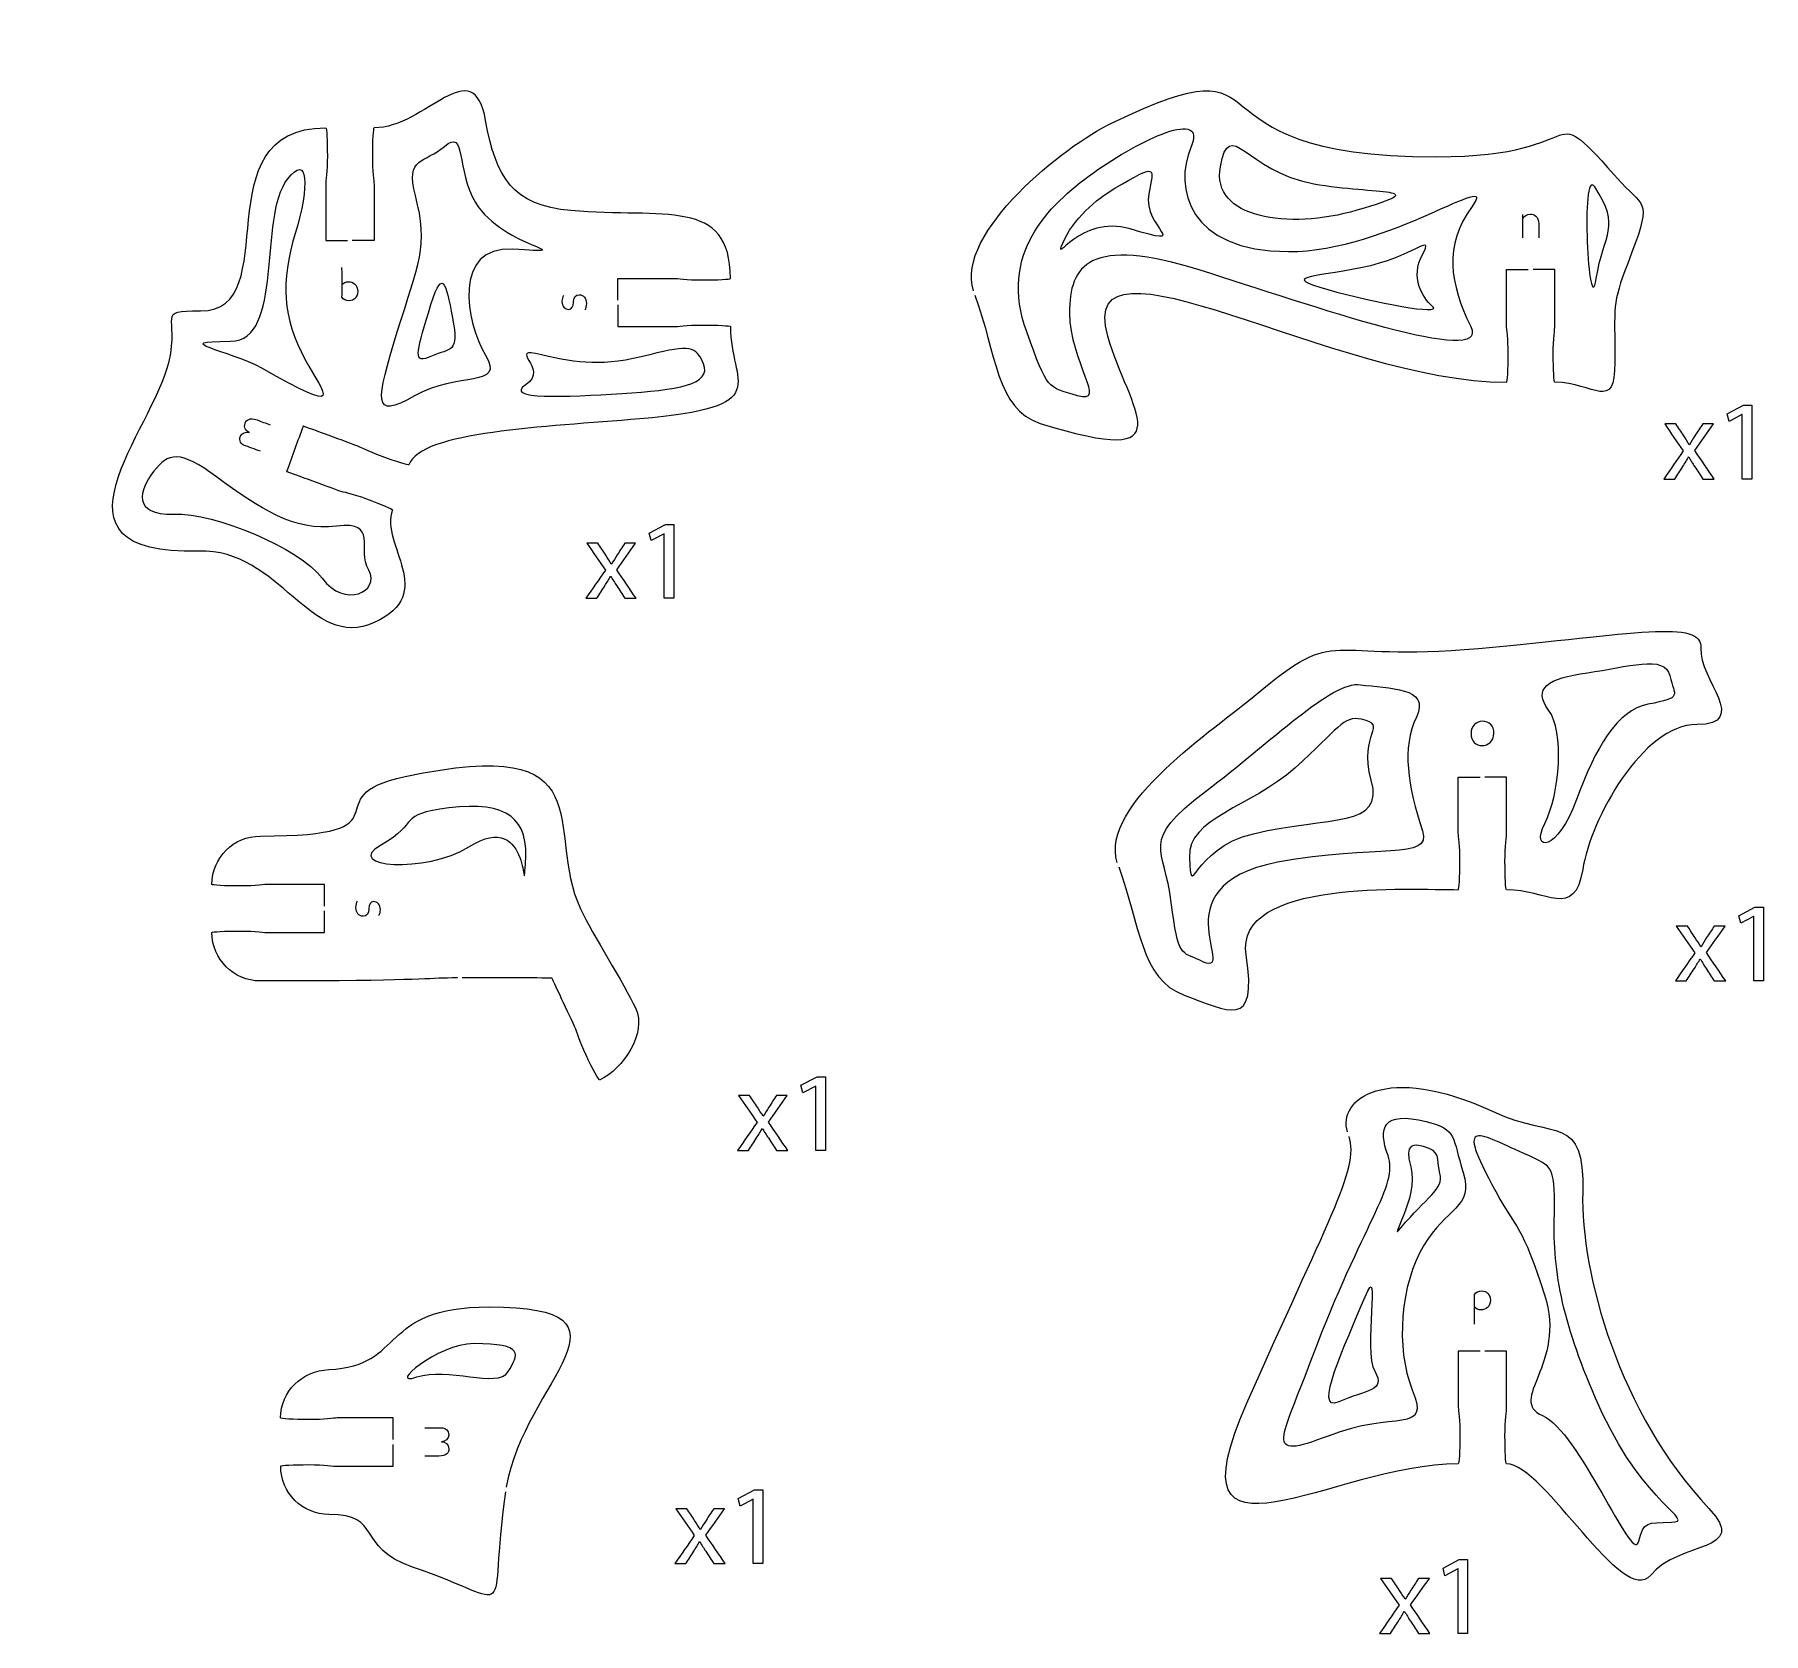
# Model space of a CAD drawing. Extents: x 0 to 1000, y 0 to 600.
# Drawn here: x 424.5 to 531.9, y 195.3 to 294.7 of the extents above; entities that cross this region are included whole.
import ezdxf

# ---------------------------------------------------------------- set-up
doc = ezdxf.new("R2010")
doc.units = 0
doc.header["$MEASUREMENT"] = 0
doc.layers.add('DEFAULT', color=7, linetype='CONTINUOUS')

msp = doc.modelspace()

# ---------------------------------------------------------------- linework, layer by layer
at = {"layer": 'DEFAULT', "color": 250}
for points in [[(530.6, 271.07), (530.58, 271.07), (529.78, 270.64), (529.66, 271.12), (530.67, 271.65), (531.2, 271.65), (531.2, 267.06), (530.6, 267.06)], [(463.59, 263.66), (463.58, 263.66), (462.78, 263.23), (462.66, 263.7), (463.66, 264.24), (464.19, 264.24), (464.19, 259.65), (463.59, 259.65)], [(531.31, 239.88), (531.3, 239.88), (530.5, 239.45), (530.38, 239.92), (531.39, 240.46), (531.91, 240.46), (531.91, 235.87), (531.31, 235.87)], [(473.02, 229.34), (473.01, 229.34), (472.21, 228.91), (472.09, 229.39), (473.09, 229.92), (473.62, 229.92), (473.62, 225.34), (473.02, 225.34)], [(469.12, 203.67), (469.11, 203.67), (468.31, 203.24), (468.19, 203.71), (469.2, 204.25), (469.72, 204.25), (469.72, 199.66), (469.12, 199.66)], [(512.93, 199.33), (512.92, 199.33), (512.12, 198.9), (512, 199.37), (513, 199.91), (513.53, 199.91), (513.53, 195.32), (512.93, 195.32)]]:
    msp.add_lwpolyline(points, close=True, dxfattribs=at)
at = {"layer": 'DEFAULT', "color": 1}
for points, knots in [([(482.81, 278.76), (481.67, 282.37), (488.46, 287.78), (491.44, 289.2), (502.93, 294.68), (494.96, 287.08), (511.58, 287.08), (521.82, 287.08), (517.91, 291.19), (523.1, 285.46), (524.57, 283.84), (525.01, 284.43), (523.48, 280.46), (522.49, 277.89), (522.68, 277.85), (522.68, 274.33), (522.68, 271.14), (521.41, 273.07), (518.95, 273.07), (518.89, 273.07), (518.85, 273.86), (518.85, 274.82), (518.85, 275.79), (518.95, 276.4), (518.95, 276.57), (518.95, 277.74), (518.95, 278.91), (518.95, 280.07), (518.5, 280.07), (518.05, 280.07), (517.6, 280.07)], [0, 0, 0, 0, 1, 1, 1, 2, 2, 2, 3, 3, 3, 4, 4, 4, 5, 5, 5, 6, 6, 6, 7, 7, 7, 8, 8, 8, 17.92, 17.92, 17.92, 21.74, 21.74, 21.74, 21.74]), ([(460.7, 278.18), (460.7, 278.63), (460.7, 279.08), (460.7, 279.53), (461.87, 279.53), (463.03, 279.53), (464.2, 279.53), (464.37, 279.53), (464.98, 279.43), (465.95, 279.43), (466.92, 279.43), (467.7, 279.47), (467.7, 279.53), (467.7, 284.58), (463.6, 283.24), (457.79, 283.74), (454.16, 284.05), (453.12, 285.79), (452.49, 289.34), (451.7, 293.74), (448.77, 288.88), (445.55, 288.88), (445.49, 288.88), (445.45, 288.1), (445.45, 287.13), (445.45, 286.16), (445.55, 285.56), (445.55, 285.38), (445.55, 284.21), (445.55, 283.05), (445.55, 281.88), (445.1, 281.88), (444.65, 281.88), (444.2, 281.88)], [0, 0, 0, 0, 3.82, 3.82, 3.82, 13.74, 13.74, 13.74, 14.74, 14.74, 14.74, 15.74, 15.74, 15.74, 16.74, 16.74, 16.74, 17.74, 17.74, 17.74, 18.74, 18.74, 18.74, 19.74, 19.74, 19.74, 20.74, 20.74, 20.74, 30.66, 30.66, 30.66, 34.5, 34.5, 34.5, 34.5]), ([(460.7, 277.88), (460.7, 277.43), (460.7, 276.98), (460.7, 276.53), (461.87, 276.53), (463.03, 276.53), (464.2, 276.53), (464.37, 276.53), (464.98, 276.63), (465.95, 276.63), (466.92, 276.63), (467.7, 276.59), (467.7, 276.53), (467.7, 272.95), (470.61, 271.53), (462.08, 270.8), (456.09, 270.28), (448.48, 270.02), (447.72, 267.95), (447.7, 267.9), (446.95, 268.13), (446.05, 268.46), (445.14, 268.79), (444.6, 269.09), (444.43, 269.15), (443.61, 269.45), (441.15, 270.35), (441.15, 270.35), (440.8, 269.41), (440.46, 268.47), (440.12, 267.53), (440.12, 267.53), (442.59, 266.63), (443.41, 266.33), (443.57, 266.27), (444.18, 266.16), (445.09, 265.83), (446, 265.5), (446.72, 265.19), (446.7, 265.14), (445.9, 262.95), (449.55, 259.96), (445.57, 258.14), (441.59, 256.32), (439.73, 262.74), (434.66, 262.58), (424.45, 262.26), (431.79, 270.07), (432.81, 274.36), (433.49, 277.23), (431.92, 277.52), (434.76, 277.51), (440.15, 277.48), (434.76, 288.88), (442.55, 288.88), (442.61, 288.88), (442.65, 288.1), (442.65, 287.13), (442.65, 286.16), (442.55, 285.56), (442.55, 285.38), (442.55, 284.21), (442.55, 283.05), (442.55, 281.88), (443, 281.88), (443.45, 281.88), (443.9, 281.88)], [0, 0, 0, 0, 3.83, 3.83, 3.83, 13.75, 13.75, 13.75, 14.75, 14.75, 14.75, 15.75, 15.75, 15.75, 16.75, 16.75, 16.75, 17.75, 17.75, 17.75, 18.75, 18.75, 18.75, 19.75, 19.75, 19.75, 20.75, 20.75, 20.75, 29.253423, 29.253423, 29.253423, 30.253423, 30.253423, 30.253423, 31.253423, 31.253423, 31.253423, 32.253423, 32.253423, 32.253423, 33.253423, 33.253423, 33.253423, 34.253423, 34.253423, 34.253423, 35.253423, 35.253423, 35.253423, 36.253423, 36.253423, 36.253423, 37.253423, 37.253423, 37.253423, 38.253423, 38.253423, 38.253423, 39.253423, 39.253423, 39.253423, 49.173423, 49.173423, 49.173423, 52.993423, 52.993423, 52.993423, 52.993423]), ([(482.9, 278.48), (484.22, 274.92), (484.22, 271.38), (486.96, 270.52), (496.22, 267.63), (492.47, 271.33), (491.16, 275.93), (489.06, 283.31), (505.32, 273.07), (515.95, 273.07), (516, 273.07), (516.05, 273.86), (516.05, 274.82), (516.05, 275.79), (515.95, 276.4), (515.95, 276.57), (515.95, 277.74), (515.95, 278.91), (515.95, 280.07), (516.4, 280.07), (516.85, 280.07), (517.3, 280.07)], [0, 0, 0, 0, 1, 1, 1, 2, 2, 2, 3, 3, 3, 4, 4, 4, 5, 5, 5, 14.92, 14.92, 14.92, 18.74, 18.74, 18.74, 18.74]), ([(491.75, 243.23), (490.61, 246.82), (497.86, 251.54), (500.38, 253.67), (505.62, 258.07), (504.49, 255.66), (514.2, 256.53), (523.91, 257.41), (528.15, 258.4), (528.02, 256.53), (527.9, 254.67), (531.14, 251.8), (527.77, 251.8), (524.41, 251.8), (521.18, 245.95), (520.68, 242.8), (520.18, 239.65), (518.4, 241.54), (515.95, 241.54), (515.89, 241.54), (515.85, 242.33), (515.85, 243.29), (515.85, 244.26), (515.95, 244.87), (515.95, 245.05), (515.95, 246.21), (515.95, 247.38), (515.95, 248.54), (515.5, 248.54), (515.05, 248.54), (514.6, 248.54)], [0, 0, 0, 0, 1, 1, 1, 2, 2, 2, 3, 3, 3, 4, 4, 4, 5, 5, 5, 6, 6, 6, 7, 7, 7, 8, 8, 8, 17.92, 17.92, 17.92, 21.74, 21.74, 21.74, 21.74]), ([(442.48, 240.52), (442.48, 240.97), (442.48, 241.42), (442.48, 241.87), (441.32, 241.87), (440.15, 241.87), (438.98, 241.87), (438.81, 241.87), (438.2, 241.77), (437.23, 241.77), (436.27, 241.77), (435.48, 241.82), (435.48, 241.87), (435.48, 243.53), (436.82, 244.87), (438.49, 244.87), (448.15, 244.87), (441.56, 247.32), (447.48, 248.57), (460.1, 251.25), (456.06, 245.34), (458.39, 240.34), (459.13, 238.76), (461.09, 235.74), (461.82, 234.15), (462.52, 232.64), (461.07, 230.41), (459.57, 229.71), (459.52, 229.69), (459.15, 230.38), (458.74, 231.25), (458.33, 232.13), (458.16, 232.72), (458.09, 232.88), (457.72, 233.68), (456.61, 236.05), (456.61, 236.05), (456.61, 236.05), (452.77, 236.06), (451.03, 236.06)], [0, 0, 0, 0, 3.83, 3.83, 3.83, 13.75, 13.75, 13.75, 14.75, 14.75, 14.75, 15.75, 15.75, 15.75, 16.75, 16.75, 16.75, 17.75, 17.75, 17.75, 18.75, 18.75, 18.75, 19.75, 19.75, 19.75, 20.75, 20.75, 20.75, 21.75, 21.75, 21.75, 22.75, 22.75, 22.75, 23.75, 23.75, 23.75, 24.75, 24.75, 24.75, 24.75]), ([(491.84, 242.95), (493.16, 239.38), (493.2, 235.98), (495.9, 234.99), (498.64, 234), (500.51, 232.75), (499.76, 237.48), (499.01, 242.22), (510.01, 241.54), (512.95, 241.54), (513, 241.54), (513.05, 242.33), (513.05, 243.29), (513.05, 244.26), (512.95, 244.87), (512.95, 245.05), (512.95, 246.21), (512.95, 247.38), (512.95, 248.54), (513.4, 248.54), (513.85, 248.54), (514.3, 248.54)], [0, 0, 0, 0, 1, 1, 1, 2, 2, 2, 3, 3, 3, 4, 4, 4, 5, 5, 5, 14.92, 14.92, 14.92, 18.75, 18.75, 18.75, 18.75]), ([(450.73, 236.06), (448.92, 236.05), (449, 235.92), (442.18, 235.87), (441.26, 235.86), (439.41, 235.87), (438.48, 235.87), (436.82, 235.87), (435.48, 237.22), (435.48, 238.87), (435.48, 238.93), (436.27, 238.97), (437.23, 238.97), (438.2, 238.97), (438.81, 238.87), (438.98, 238.87), (439.86, 238.87), (442.48, 238.87), (442.48, 238.87), (442.48, 239.32), (442.48, 239.77), (442.48, 240.22)], [0, 0, 0, 0, 1, 1, 1, 2, 2, 2, 3, 3, 3, 4, 4, 4, 5, 5, 5, 6, 6, 6, 9.83, 9.83, 9.83, 9.83]), ([(506.06, 226.49), (505.42, 228.46), (508.41, 230.88), (515.12, 227.75), (518.94, 225.96), (520.8, 227.7), (520.68, 222.72), (520.55, 217.74), (522.95, 208.95), (528.53, 203.09), (531.13, 200.35), (526.65, 201.08), (524.91, 198.95), (523.17, 196.82), (518.3, 205.86), (515.95, 205.86), (515.89, 205.86), (515.85, 206.64), (515.85, 207.61), (515.85, 208.58), (515.95, 209.19), (515.95, 209.36), (515.95, 210.53), (515.95, 211.7), (515.95, 212.86), (515.5, 212.86), (515.05, 212.86), (514.6, 212.86)], [0, 0, 0, 0, 1, 1, 1, 2, 2, 2, 3, 3, 3, 4, 4, 4, 5, 5, 5, 6, 6, 6, 7, 7, 7, 16.92, 16.92, 16.92, 20.75, 20.75, 20.75, 20.75]), ([(514.3, 212.86), (513.85, 212.86), (513.4, 212.86), (512.95, 212.86), (512.95, 211.7), (512.95, 210.53), (512.95, 209.36), (512.95, 209.19), (513.05, 208.58), (513.05, 207.61), (513.05, 206.64), (513, 205.86), (512.95, 205.86), (505.15, 205.86), (494.81, 198.31), (499.79, 209.6), (504.65, 220.63), (506.84, 224.19), (506.16, 226.21)], [0, 0, 0, 0, 3.82, 3.82, 3.82, 13.74, 13.74, 13.74, 14.74, 14.74, 14.74, 15.74, 15.74, 15.74, 16.74, 16.74, 16.74, 17.74, 17.74, 17.74, 17.74]), ([(446.74, 207.37), (446.74, 207.82), (446.74, 208.27), (446.74, 208.72), (446.74, 208.72), (444.12, 208.71), (443.25, 208.71), (443.07, 208.71), (442.46, 208.61), (441.5, 208.61), (440.53, 208.61), (439.75, 208.66), (439.74, 208.71), (439.75, 210.37), (441.09, 211.64), (442.74, 211.72), (447.55, 211.92), (445.8, 215.61), (452.7, 215.61), (462.75, 215.61), (454.86, 210.97), (453.77, 204.41)], [0, 0, 0, 0, 3.82, 3.82, 3.82, 4.82, 4.82, 4.82, 5.82, 5.82, 5.82, 6.83, 6.83, 6.83, 7.83, 7.83, 7.83, 8.83, 8.83, 8.83, 9.83, 9.83, 9.83, 9.83]), ([(453.73, 204.12), (452.52, 195.9), (454.72, 197.12), (447.95, 199.45), (444.35, 200.69), (446.13, 202.72), (442.75, 202.72), (441.09, 202.72), (439.75, 204.05), (439.75, 205.71), (439.75, 205.77), (440.53, 205.81), (441.5, 205.81), (442.46, 205.81), (443.07, 205.71), (443.25, 205.71), (444.12, 205.71), (446.74, 205.72), (446.74, 205.72), (446.74, 206.17), (446.74, 206.62), (446.74, 207.07)], [0, 0, 0, 0, 1, 1, 1, 2, 2, 2, 3, 3, 3, 4, 4, 4, 5, 5, 5, 6, 6, 6, 9.83, 9.83, 9.83, 9.83])]:
    msp.add_open_spline(points, degree=3, knots=knots, dxfattribs=at)
at = {"layer": 'DEFAULT', "color": 5}
for points, knots in [([(486.12, 276.21), (487.44, 272.55), (487.37, 272.81), (489.28, 272.23), (491.18, 271.65), (488.78, 274.38), (488.78, 277.37), (488.77, 280.36), (490.02, 282.19), (496.91, 280.03), (503.8, 277.87), (515, 273.89), (513.72, 276.54), (512.43, 279.2), (512.01, 281.56), (513.8, 283.99), (515.59, 286.42), (508.61, 281.19), (502.39, 281.19), (496.16, 281.19), (495.25, 285.18), (496.33, 287.67), (497.41, 290.16), (493.17, 288.16), (490.27, 286.09), (487.36, 284.01), (484.38, 281.02), (486.12, 276.21)], [1, 1, 1, 1, 2, 2, 2, 3, 3, 3, 4, 4, 4, 5, 5, 5, 6, 6, 6, 7, 7, 7, 8, 8, 8, 9, 9, 9, 10, 10, 10, 10]), ([(448.12, 284.68), (448.97, 281.47), (448.31, 280.49), (447, 276.2), (445.69, 271.91), (445.38, 270.67), (448.06, 272.22), (450.74, 273.78), (453.73, 272.67), (452.48, 274.75), (451.23, 276.83), (450.45, 281.55), (454.16, 281.34), (458.75, 281.06), (453.6, 281.38), (451.86, 284.24), (450.64, 286.23), (451.3, 288.91), (449.93, 287.73), (448.72, 286.69), (447.48, 287.1), (448.12, 284.68)], [0, 0, 0, 0, 1, 1, 1, 2, 2, 2, 3, 3, 3, 4, 4, 4, 5, 5, 5, 6, 6, 6, 7, 7, 7, 7]), ([(441.26, 274.5), (439.87, 277.08), (439.74, 279.32), (440.65, 282.31), (441.56, 285.3), (441.46, 287.36), (440.18, 285.7), (438.34, 283.31), (439.97, 275.62), (436.64, 275.62), (432.67, 275.62), (436.54, 275.08), (438.58, 273.94), (443.86, 270.98), (442.52, 272.18), (441.26, 274.5)], [0, 0, 0, 0, 1, 1, 1, 2, 2, 2, 3, 3, 3, 4, 4, 4, 5, 5, 5, 5]), ([(435.75, 267.2), (438.49, 265.2), (440.57, 263.8), (443.22, 264.13), (445.88, 264.46), (444.47, 262.72), (445.22, 261.39), (445.96, 260.06), (443.73, 258.99), (442.32, 260.89), (440.9, 262.8), (435.67, 264.96), (433.1, 264.88), (430.52, 264.8), (430.94, 266.37), (431.85, 267.53), (432.77, 268.7), (433.47, 268.88), (435.75, 267.2)], [0, 0, 0, 0, 1, 1, 1, 2, 2, 2, 3, 3, 3, 4, 4, 4, 5, 5, 5, 6, 6, 6, 6]), ([(524.73, 253.06), (526.94, 253.5), (526.39, 253.52), (526.1, 254.84), (525.81, 256.18), (523.46, 255.36), (520.97, 255.02), (518.48, 254.69), (517.57, 254.03), (518.56, 252.7), (519.56, 251.37), (519.26, 247.51), (518.33, 245.66), (517.4, 243.82), (519.14, 243.9), (520.3, 247.14), (521.47, 250.38), (522.83, 252.69), (524.73, 253.06)], [0, 0, 0, 0, 1, 1, 1, 2, 2, 2, 3, 3, 3, 4, 4, 4, 5, 5, 5, 6, 6, 6, 6]), ([(510.72, 245.19), (509.8, 247.99), (509.43, 250.36), (510.34, 252.26), (511.26, 254.15), (508.6, 254.03), (506.86, 254.28), (505.11, 254.53), (501.38, 250.79), (497.23, 247.64), (493.08, 244.48), (494.69, 244.24), (495.11, 240.75), (495.52, 237.26), (495.77, 237.69), (496.88, 237.15), (499.59, 235.81), (493.98, 241.76), (501.71, 243.24), (507.87, 244.41), (511.32, 243.33), (510.72, 245.19)], [0, 0, 0, 0, 1, 1, 1, 2, 2, 2, 3, 3, 3, 4, 4, 4, 5, 5, 5, 6, 6, 6, 7, 7, 7, 7]), ([(450.21, 246.62), (453.85, 247.07), (455.22, 245.95), (454.97, 243.13), (454.72, 240.31), (455.44, 246.71), (451.45, 244.21), (448.75, 242.51), (443.59, 242.96), (445.95, 244.29), (448.53, 245.75), (446.88, 246.2), (450.21, 246.62)], [0, 0, 0, 0, 1, 1, 1, 2, 2, 2, 3, 3, 3, 4, 4, 4, 4]), ([(503.91, 212.57), (501.96, 207.34), (500.74, 205.97), (504.85, 207.59), (508.96, 209.21), (511.25, 207.64), (510.09, 210.45), (509.02, 213.07), (509.37, 217.05), (510.78, 219.41), (512.2, 221.78), (513.93, 221.78), (513.25, 223.96), (512.56, 226.14), (512.92, 226.64), (510.95, 227.13), (508.23, 227.82), (507.95, 226.72), (508.58, 225.02), (509.26, 223.15), (506.97, 220.76), (503.91, 212.57)], [0, 0, 0, 0, 1, 1, 1, 2, 2, 2, 3, 3, 3, 4, 4, 4, 5, 5, 5, 6, 6, 6, 7, 7, 7, 7]), ([(521.9, 209.02), (524.54, 203.32), (527.75, 202.29), (526.2, 202.23), (524.64, 202.17), (524.52, 202.36), (524.14, 200.99), (523.77, 199.62), (520.43, 207.9), (518.19, 208.86), (515.95, 209.83), (519.7, 212.01), (518.31, 216.36), (516.92, 220.72), (516.49, 220.59), (515.54, 222.3), (512.58, 227.59), (514.03, 226.47), (517.03, 225.14), (518.94, 224.3), (518.98, 224.39), (518.91, 220.91), (518.85, 217.42), (519.59, 214.03), (521.9, 209.02)], [0, 0, 0, 0, 1, 1, 1, 2, 2, 2, 3, 3, 3, 4, 4, 4, 5, 5, 5, 6, 6, 6, 7, 7, 7, 8, 8, 8, 8])]:
    msp.add_open_spline(points, degree=3, knots=knots, dxfattribs=at)
at = {"layer": 'DEFAULT', "color": 3}
for points, knots in [([(506.65, 283.76), (511.69, 285.23), (507.82, 284.72), (503.96, 285.41), (499.72, 286.17), (498.75, 289.66), (498.16, 286.46), (497.57, 283.27), (502.36, 282.52), (506.65, 283.76)], [0, 0, 0, 0, 1, 1, 1, 2, 2, 2, 3, 3, 3, 3]), ([(493.71, 284.79), (494.03, 286.45), (494.29, 286.71), (491.6, 285.13), (490.45, 284.46), (488.98, 283.19), (488.36, 281.71), (487.74, 280.24), (489.39, 283.52), (492.55, 282.6), (496.57, 281.42), (493.31, 282.65), (493.71, 284.79)], [0, 0, 0, 0, 1, 1, 1, 2, 2, 2, 3, 3, 3, 4, 4, 4, 4]), ([(521.43, 285.21), (523.11, 282.66), (521.97, 282.4), (521.52, 279.51), (521.06, 276.63), (520.52, 286.6), (521.43, 285.21)], [0, 0, 0, 0, 1, 1, 1, 2, 2, 2, 2]), ([(510.72, 281.01), (509.96, 279.58), (510.69, 278.37), (511.35, 277.79), (512.02, 277.21), (507.78, 278), (504.84, 278.83), (501.89, 279.66), (503.79, 279.56), (506.9, 280.18), (510.16, 280.84), (511.49, 282.44), (510.72, 281.01)], [0, 0, 0, 0, 1, 1, 1, 2, 2, 2, 3, 3, 3, 4, 4, 4, 4]), ([(448.93, 277.39), (448.19, 274.86), (447.94, 274.16), (449.12, 274.69), (450.3, 275.21), (450.86, 274.84), (450.43, 277.08), (449.99, 279.32), (449.8, 280.38), (448.93, 277.39)], [0, 0, 0, 0, 1, 1, 1, 2, 2, 2, 3, 3, 3, 3]), ([(462.69, 274.78), (465.2, 275.42), (465.57, 275.3), (466.03, 274.22), (466.58, 272.94), (464.37, 272.58), (460.95, 272.37), (457.52, 272.16), (453.51, 271.97), (455, 272.94), (456.5, 273.92), (453.66, 275.31), (455.97, 274.78), (458.27, 274.24), (459.76, 274.03), (462.69, 274.78)], [0, 0, 0, 0, 1, 1, 1, 2, 2, 2, 3, 3, 3, 4, 4, 4, 5, 5, 5, 5]), ([(506.94, 252.13), (508.67, 251.74), (506.71, 251.33), (507.54, 248.34), (508.37, 245.35), (504.99, 246.16), (500.22, 245.02), (496.27, 244.08), (496.4, 240.62), (496.23, 243.55), (496.09, 245.99), (500.05, 246.66), (502.79, 249.1), (505.53, 251.54), (505.78, 252.38), (506.94, 252.13)], [0, 0, 0, 0, 1, 1, 1, 2, 2, 2, 3, 3, 3, 4, 4, 4, 5, 5, 5, 5]), ([(510.78, 225.58), (511.91, 225.26), (511.56, 224.91), (511.81, 223.91), (512.06, 222.92), (510.94, 222.4), (509.39, 220.54), (508.46, 219.41), (510.54, 222.42), (509.99, 224.31), (509.54, 225.84), (510.25, 225.73), (510.78, 225.58)], [0, 0, 0, 0, 1, 1, 1, 2, 2, 2, 3, 3, 3, 4, 4, 4, 4]), ([(507.15, 216.24), (505.95, 213.32), (503.85, 208.96), (505.53, 209.71), (507.21, 210.46), (508.5, 210.38), (507.75, 211.61), (507.01, 212.85), (508.18, 218.75), (507.15, 216.24)], [0, 0, 0, 0, 1, 1, 1, 2, 2, 2, 3, 3, 3, 3]), ([(451.77, 213.33), (454.92, 213.33), (454.55, 212.67), (453.89, 211.59), (453.22, 210.51), (450.1, 211.92), (448.21, 211.26), (446.31, 210.59), (449.47, 213.33), (451.77, 213.33)], [0, 0, 0, 0, 1, 1, 1, 2, 2, 2, 3, 3, 3, 3])]:
    msp.add_open_spline(points, degree=3, knots=knots, dxfattribs=at)
at = {"layer": 'DEFAULT', "color": 250}
for points, knots in [([(516.96, 282.04), (516.96, 282.39), (516.96, 282.74), (516.96, 283.1), (516.96, 283.25), (516.96, 283.37), (516.95, 283.49)], [0, 0, 0, 0, 3, 3, 3, 4, 4, 4, 4]), ([(516.96, 283.25), (517.03, 283.39), (517.2, 283.52), (517.44, 283.52), (517.64, 283.52), (517.95, 283.4), (517.95, 282.91), (517.95, 282.62), (517.95, 282.33), (517.95, 282.04)], [0, 0, 0, 0, 1, 1, 1, 2, 2, 2, 4.457, 4.457, 4.457, 4.457]), ([(443.56, 279.14), (443.64, 279.25), (443.8, 279.32), (443.97, 279.32), (444.26, 279.32), (444.54, 279.12), (444.54, 278.71), (444.54, 278.37), (444.31, 278.14), (444.01, 278.14), (443.8, 278.14), (443.65, 278.22), (443.56, 278.36), (443.57, 278.49), (443.56, 280.21), (443.56, 280.21)], [0, 0, 0, 0, 1, 1, 1, 2, 2, 2, 3, 3, 3, 4, 4, 4, 5, 5, 5, 5]), ([(457.32, 278.46), (457.28, 278.38), (457.23, 278.25), (457.23, 278.1), (457.23, 277.79), (457.43, 277.6), (457.66, 277.6), (457.83, 277.6), (457.95, 277.81), (457.95, 278.03), (457.95, 278.37), (458.1, 278.51), (458.31, 278.51), (458.57, 278.51), (458.75, 278.31), (458.75, 277.97), (458.75, 277.81), (458.71, 277.66), (458.65, 277.56)], [0, 0, 0, 0, 1, 1, 1, 2, 2, 2, 3, 3, 3, 4, 4, 4, 5, 5, 5, 6, 6, 6, 6]), ([(438.49, 268.79), (438.14, 268.91), (437.79, 269.04), (437.44, 269.17), (437.29, 269.22), (437.14, 269.43), (437.25, 269.72), (437.32, 269.91), (437.6, 270.02), (437.82, 269.96), (437.59, 270.04), (437.43, 270.22), (437.54, 270.53), (437.61, 270.72), (437.81, 270.9), (438.28, 270.73), (438.55, 270.63), (438.82, 270.53), (439.09, 270.43)], [0, 0, 0, 0, 3.156168, 3.156168, 3.156168, 4.156168, 4.156168, 4.156168, 5.156168, 5.156168, 5.156168, 6.156168, 6.156168, 6.156168, 7.156168, 7.156168, 7.156168, 9.579383, 9.579383, 9.579383, 9.579383]), ([(526.47, 270.48), (526.63, 270.24), (526.79, 269.99), (526.96, 269.75), (527.08, 269.56), (527.19, 269.38), (527.3, 269.19), (527.31, 269.19), (527.32, 269.19), (527.32, 269.19), (527.44, 269.39), (527.55, 269.57), (527.66, 269.75), (527.82, 270), (527.98, 270.24), (528.14, 270.48), (528.37, 270.48), (528.59, 270.48), (528.81, 270.48), (528.42, 269.93), (528.04, 269.38), (527.65, 268.83), (528.05, 268.24), (528.45, 267.65), (528.85, 267.06), (528.61, 267.06), (528.38, 267.06), (528.14, 267.06), (527.97, 267.32), (527.81, 267.58), (527.64, 267.83), (527.51, 268.03), (527.39, 268.22), (527.27, 268.43), (527.27, 268.43), (527.26, 268.43), (527.26, 268.43), (527.15, 268.22), (527.03, 268.04), (526.9, 267.83), (526.74, 267.58), (526.57, 267.32), (526.41, 267.06), (526.18, 267.06), (525.95, 267.06), (525.72, 267.06), (526.13, 267.65), (526.53, 268.23), (526.93, 268.81), (526.55, 269.37), (526.16, 269.92), (525.78, 270.48), (526.01, 270.48), (526.24, 270.48), (526.47, 270.48)], [1.961, 1.961, 1.961, 1.961, 4.457157, 4.457157, 4.457157, 5.457157, 5.457157, 5.457157, 5.518157, 5.518157, 5.518157, 6.518157, 6.518157, 6.518157, 8.987432, 8.987432, 8.987432, 10.888432, 10.888432, 10.888432, 16.616291, 16.616291, 16.616291, 22.663604, 22.663604, 22.663604, 24.663604, 24.663604, 24.663604, 27.26668, 27.26668, 27.26668, 28.26668, 28.26668, 28.26668, 28.30668, 28.30668, 28.30668, 29.30668, 29.30668, 29.30668, 31.898892, 31.898892, 31.898892, 33.838892, 33.838892, 33.838892, 39.859447, 39.859447, 39.859447, 45.625038, 45.625038, 45.625038, 47.586038, 47.586038, 47.586038, 47.586038]), ([(459.47, 263.07), (459.63, 262.82), (459.79, 262.58), (459.95, 262.33), (460.08, 262.14), (460.19, 261.96), (460.3, 261.77), (460.31, 261.77), (460.31, 261.77), (460.32, 261.77), (460.43, 261.98), (460.55, 262.15), (460.66, 262.34), (460.82, 262.58), (460.98, 262.82), (461.14, 263.07), (461.36, 263.07), (461.59, 263.07), (461.81, 263.07), (461.42, 262.51), (461.03, 261.96), (460.64, 261.41), (461.04, 260.83), (461.44, 260.24), (461.84, 259.65), (461.61, 259.65), (461.37, 259.65), (461.14, 259.65), (460.97, 259.91), (460.8, 260.16), (460.64, 260.42), (460.5, 260.62), (460.39, 260.81), (460.27, 261.01), (460.27, 261.01), (460.26, 261.01), (460.26, 261.01), (460.14, 260.81), (460.02, 260.62), (459.9, 260.42), (459.73, 260.16), (459.57, 259.91), (459.4, 259.65), (459.17, 259.65), (458.95, 259.65), (458.72, 259.65), (459.12, 260.23), (459.53, 260.81), (459.93, 261.39), (459.55, 261.95), (459.16, 262.51), (458.77, 263.07), (459, 263.07), (459.24, 263.07), (459.47, 263.07)], [1.96, 1.96, 1.96, 1.96, 4.456157, 4.456157, 4.456157, 5.456157, 5.456157, 5.456157, 5.516157, 5.516157, 5.516157, 6.516157, 6.516157, 6.516157, 8.985432, 8.985432, 8.985432, 10.886432, 10.886432, 10.886432, 16.614291, 16.614291, 16.614291, 22.662167, 22.662167, 22.662167, 24.663167, 24.663167, 24.663167, 27.265696, 27.265696, 27.265696, 28.265696, 28.265696, 28.265696, 28.305696, 28.305696, 28.305696, 29.305696, 29.305696, 29.305696, 31.897908, 31.897908, 31.897908, 33.837908, 33.837908, 33.837908, 39.858463, 39.858463, 39.858463, 45.623485, 45.623485, 45.623485, 47.583485, 47.583485, 47.583485, 47.583485]), ([(515.16, 251.26), (515.16, 250.73), (514.78, 250.49), (514.43, 250.49), (514.04, 250.49), (513.74, 250.78), (513.74, 251.24), (513.74, 251.72), (514.06, 252.01), (514.46, 252.01), (514.87, 252.01), (515.16, 251.71), (515.16, 251.26)], [0, 0, 0, 0, 1, 1, 1, 2, 2, 2, 3, 3, 3, 4, 4, 4, 4]), ([(445.86, 239.94), (445.91, 240.03), (445.95, 240.15), (445.95, 240.3), (445.95, 240.61), (445.76, 240.8), (445.52, 240.8), (445.35, 240.8), (445.23, 240.6), (445.23, 240.37), (445.23, 240.03), (445.08, 239.89), (444.87, 239.89), (444.61, 239.89), (444.43, 240.09), (444.43, 240.44), (444.43, 240.59), (444.47, 240.74), (444.53, 240.84)], [0, 0, 0, 0, 1, 1, 1, 2, 2, 2, 3, 3, 3, 4, 4, 4, 5, 5, 5, 6, 6, 6, 6]), ([(527.19, 239.28), (527.35, 239.04), (527.51, 238.79), (527.67, 238.55), (527.8, 238.36), (527.91, 238.18), (528.02, 237.99), (528.03, 237.99), (528.03, 237.99), (528.04, 237.99), (528.15, 238.2), (528.27, 238.37), (528.38, 238.56), (528.54, 238.8), (528.7, 239.04), (528.86, 239.28), (529.08, 239.28), (529.31, 239.28), (529.53, 239.28), (529.14, 238.73), (528.75, 238.18), (528.37, 237.63), (528.77, 237.04), (529.17, 236.46), (529.57, 235.87), (529.33, 235.87), (529.09, 235.87), (528.86, 235.87), (528.69, 236.12), (528.53, 236.38), (528.36, 236.64), (528.22, 236.83), (528.11, 237.03), (527.99, 237.23), (527.99, 237.23), (527.98, 237.23), (527.98, 237.23), (527.86, 237.03), (527.74, 236.84), (527.62, 236.64), (527.45, 236.38), (527.29, 236.12), (527.12, 235.87), (526.9, 235.87), (526.67, 235.87), (526.44, 235.87), (526.84, 236.45), (527.25, 237.03), (527.65, 237.61), (527.27, 238.17), (526.88, 238.73), (526.5, 239.28), (526.73, 239.28), (526.96, 239.28), (527.19, 239.28)], [1.961, 1.961, 1.961, 1.961, 4.457157, 4.457157, 4.457157, 5.457157, 5.457157, 5.457157, 5.518157, 5.518157, 5.518157, 6.518157, 6.518157, 6.518157, 8.987432, 8.987432, 8.987432, 10.888432, 10.888432, 10.888432, 16.616291, 16.616291, 16.616291, 22.663604, 22.663604, 22.663604, 24.663604, 24.663604, 24.663604, 27.26668, 27.26668, 27.26668, 28.26668, 28.26668, 28.26668, 28.30668, 28.30668, 28.30668, 29.30668, 29.30668, 29.30668, 31.898892, 31.898892, 31.898892, 33.838892, 33.838892, 33.838892, 39.859447, 39.859447, 39.859447, 45.625038, 45.625038, 45.625038, 47.586038, 47.586038, 47.586038, 47.586038]), ([(468.9, 228.75), (469.06, 228.51), (469.22, 228.26), (469.38, 228.02), (469.51, 227.83), (469.62, 227.65), (469.73, 227.46), (469.74, 227.46), (469.74, 227.46), (469.75, 227.46), (469.86, 227.66), (469.98, 227.84), (470.09, 228.02), (470.25, 228.27), (470.41, 228.51), (470.57, 228.75), (470.79, 228.75), (471.01, 228.75), (471.24, 228.75), (470.85, 228.2), (470.46, 227.65), (470.07, 227.1), (470.47, 226.51), (470.87, 225.92), (471.27, 225.34), (471.04, 225.34), (470.8, 225.34), (470.57, 225.34), (470.4, 225.59), (470.23, 225.85), (470.07, 226.11), (469.93, 226.3), (469.82, 226.49), (469.7, 226.7), (469.7, 226.7), (469.69, 226.7), (469.69, 226.7), (469.57, 226.49), (469.45, 226.31), (469.33, 226.11), (469.16, 225.85), (469, 225.59), (468.83, 225.34), (468.6, 225.34), (468.38, 225.34), (468.15, 225.34), (468.55, 225.92), (468.96, 226.5), (469.36, 227.08), (468.98, 227.64), (468.59, 228.19), (468.2, 228.75), (468.43, 228.75), (468.66, 228.75), (468.9, 228.75)], [0, 0, 0, 0, 2.496157, 2.496157, 2.496157, 3.496157, 3.496157, 3.496157, 3.556157, 3.556157, 3.556157, 4.556157, 4.556157, 4.556157, 7.025432, 7.025432, 7.025432, 8.926432, 8.926432, 8.926432, 14.654291, 14.654291, 14.654291, 20.702167, 20.702167, 20.702167, 22.703167, 22.703167, 22.703167, 25.305696, 25.305696, 25.305696, 26.305696, 26.305696, 26.305696, 26.345696, 26.345696, 26.345696, 27.345696, 27.345696, 27.345696, 29.937908, 29.937908, 29.937908, 31.877908, 31.877908, 31.877908, 37.898463, 37.898463, 37.898463, 43.663485, 43.663485, 43.663485, 45.623485, 45.623485, 45.623485, 45.623485]), ([(513.96, 214.53), (513.96, 214.53), (513.96, 216.25), (513.96, 216.39), (514.05, 216.53), (514.2, 216.61), (514.4, 216.61), (514.71, 216.61), (514.94, 216.38), (514.94, 216.03), (514.94, 215.63), (514.66, 215.43), (514.37, 215.43), (514.2, 215.43), (514.03, 215.49), (513.96, 215.6)], [0, 0, 0, 0, 1, 1, 1, 2, 2, 2, 3, 3, 3, 4, 4, 4, 5, 5, 5, 5]), ([(448.71, 208.09), (449.08, 208.09), (449.45, 208.09), (449.82, 208.09), (449.99, 208.09), (450.2, 207.95), (450.2, 207.64), (450.2, 207.44), (449.97, 207.24), (449.74, 207.22), (449.98, 207.22), (450.2, 207.11), (450.2, 206.77), (450.2, 206.58), (450.07, 206.34), (449.57, 206.34), (449.28, 206.34), (449, 206.34), (448.71, 206.34)], [0, 0, 0, 0, 3.156, 3.156, 3.156, 4.156, 4.156, 4.156, 5.156, 5.156, 5.156, 6.156, 6.156, 6.156, 7.156, 7.156, 7.156, 9.578, 9.578, 9.578, 9.578]), ([(465, 203.07), (465.16, 202.83), (465.32, 202.58), (465.48, 202.34), (465.61, 202.15), (465.72, 201.97), (465.83, 201.78), (465.84, 201.78), (465.84, 201.78), (465.85, 201.78), (465.96, 201.99), (466.08, 202.16), (466.19, 202.35), (466.35, 202.59), (466.51, 202.83), (466.67, 203.07), (466.89, 203.07), (467.12, 203.07), (467.34, 203.07), (466.95, 202.52), (466.56, 201.97), (466.18, 201.42), (466.58, 200.83), (466.98, 200.25), (467.38, 199.66), (467.14, 199.66), (466.91, 199.66), (466.67, 199.66), (466.5, 199.91), (466.34, 200.17), (466.17, 200.43), (466.03, 200.63), (465.92, 200.82), (465.8, 201.02), (465.8, 201.02), (465.79, 201.02), (465.79, 201.02), (465.67, 200.82), (465.55, 200.63), (465.43, 200.43), (465.26, 200.17), (465.1, 199.91), (464.93, 199.66), (464.71, 199.66), (464.48, 199.66), (464.25, 199.66), (464.65, 200.24), (465.06, 200.82), (465.46, 201.4), (465.08, 201.96), (464.69, 202.52), (464.31, 203.07), (464.54, 203.07), (464.77, 203.07), (465, 203.07)], [1.96, 1.96, 1.96, 1.96, 4.45699, 4.45699, 4.45699, 5.45699, 5.45699, 5.45699, 5.51699, 5.51699, 5.51699, 6.51699, 6.51699, 6.51699, 8.986266, 8.986266, 8.986266, 10.887266, 10.887266, 10.887266, 16.615941, 16.615941, 16.615941, 22.663817, 22.663817, 22.663817, 24.664817, 24.664817, 24.664817, 27.267347, 27.267347, 27.267347, 28.267347, 28.267347, 28.267347, 28.307347, 28.307347, 28.307347, 29.307347, 29.307347, 29.307347, 31.899559, 31.899559, 31.899559, 33.839559, 33.839559, 33.839559, 39.860114, 39.860114, 39.860114, 45.625958, 45.625958, 45.625958, 47.585958, 47.585958, 47.585958, 47.585958]), ([(508.8, 198.74), (508.97, 198.49), (509.13, 198.25), (509.29, 198), (509.42, 197.81), (509.52, 197.64), (509.64, 197.45), (509.64, 197.45), (509.65, 197.45), (509.66, 197.45), (509.77, 197.65), (509.88, 197.83), (510, 198.01), (510.16, 198.25), (510.32, 198.5), (510.48, 198.74), (510.7, 198.74), (510.92, 198.74), (511.15, 198.74), (510.76, 198.19), (510.37, 197.64), (509.98, 197.09), (510.38, 196.5), (510.78, 195.91), (511.18, 195.32), (510.95, 195.32), (510.71, 195.32), (510.48, 195.32), (510.31, 195.58), (510.14, 195.84), (509.97, 196.09), (509.84, 196.29), (509.73, 196.48), (509.61, 196.69), (509.6, 196.69), (509.6, 196.69), (509.59, 196.69), (509.48, 196.48), (509.36, 196.3), (509.23, 196.09), (509.07, 195.84), (508.9, 195.58), (508.74, 195.32), (508.51, 195.32), (508.28, 195.32), (508.06, 195.32), (508.46, 195.9), (508.86, 196.49), (509.27, 197.07), (508.88, 197.62), (508.5, 198.18), (508.11, 198.74), (508.34, 198.74), (508.57, 198.74), (508.8, 198.74)], [0, 0, 0, 0, 2.49699, 2.49699, 2.49699, 3.49699, 3.49699, 3.49699, 3.55799, 3.55799, 3.55799, 4.55799, 4.55799, 4.55799, 7.027266, 7.027266, 7.027266, 8.928266, 8.928266, 8.928266, 14.656124, 14.656124, 14.656124, 20.704265, 20.704265, 20.704265, 22.704265, 22.704265, 22.704265, 25.308178, 25.308178, 25.308178, 26.308178, 26.308178, 26.308178, 26.348178, 26.348178, 26.348178, 27.348178, 27.348178, 27.348178, 29.941231, 29.941231, 29.941231, 31.881231, 31.881231, 31.881231, 37.902607, 37.902607, 37.902607, 43.668198, 43.668198, 43.668198, 45.629198, 45.629198, 45.629198, 45.629198])]:
    msp.add_open_spline(points, degree=3, knots=knots, dxfattribs=at)

doc.saveas('drawing.dxf')
